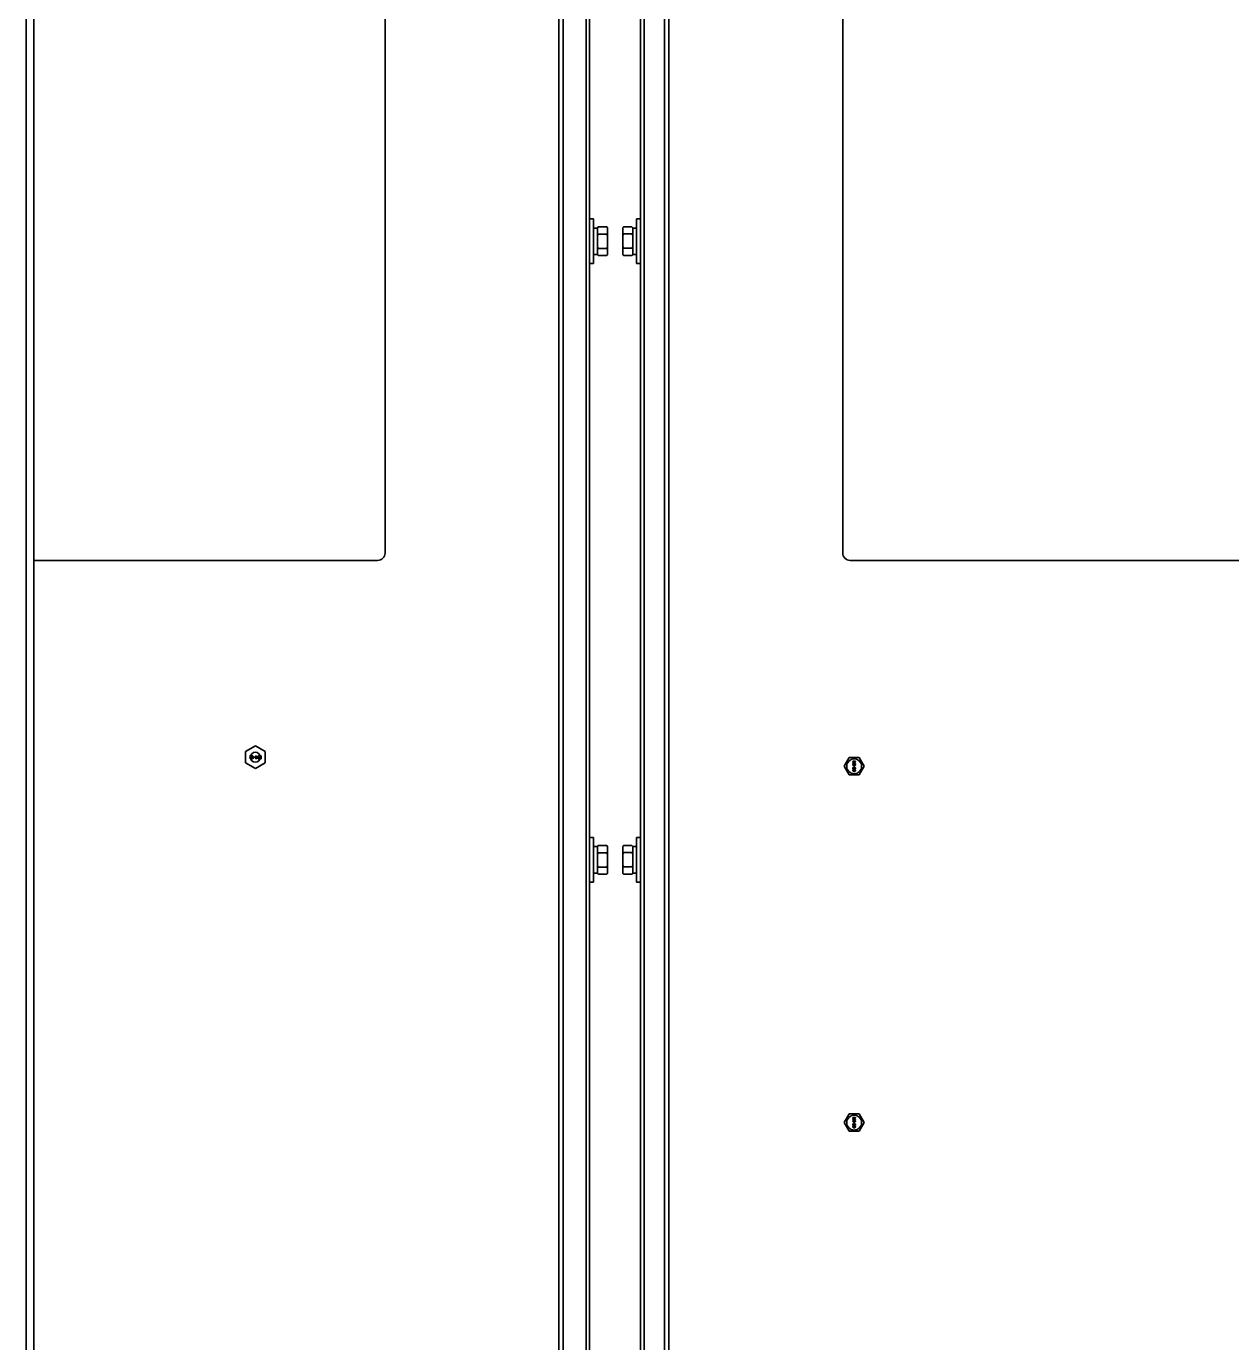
# Model space of a CAD drawing. Header units: millimetres. Extents: x 32496 to 166256, y 3504 to 23939.
# Drawn here: x 150609 to 151096, y 13533 to 14065 of the extents above; entities that cross this region are included whole.
import ezdxf

# ---------------------------------------------------------------- set-up
doc = ezdxf.new("R2010")
doc.units = ezdxf.units.MM
doc.layers.get('0').update_dxf_attribs({"lineweight": 35})

# ---------------------------------------------------------------- blocks, each defined once
blk = doc.blocks.new('8-1250')
at = {"linetype": 'Continuous'}
for p, q in [((2012.87, -32157.29), (2012.87, -34666.29)), ((2015.87, -32157.29), (2015.87, -34666.29)), ((2228.17, -34566.29), (2228.17, -32553.29)), ((2229.87, -32553.29), (2229.87, -34566.29)), ((2270.87, -34566.29), (2270.87, -32553.29)), ((2272.57, -32553.29), (2272.57, -34566.29)), ((2239.17, -33566.79), (2239.17, -32554.69)), ((2262.57, -32554.69), (2262.57, -33566.79)), ((2157.87, -32586.29), (2157.87, -33054.29)), ((2342.87, -33054.29), (2342.87, -32586.29)), ((2240.57, -32680.92), (2240.57, -32925.66)), ((2261.17, -32925.64), (2261.17, -32680.91)), ((2240.57, -32919.29), (2242.17, -32919.29)), ((2242.17, -32937.29), (2242.17, -32919.29)), ((2261.17, -32919.29), (2259.57, -32919.29)), ((2259.57, -32919.29), (2259.57, -32937.29)), ((2240.57, -32925.66), (2240.57, -32930.92)), ((2242.17, -32922.94), (2243.77, -32922.94)), ((2243.77, -32922.82), (2244.07, -32922.52)), ((2243.77, -32933.76), (2243.77, -32922.82)), ((2244.07, -32922.52), (2247.47, -32922.52)), ((2244.07, -32925.4), (2247.47, -32925.4)), ((2247.77, -32922.82), (2247.47, -32922.52)), ((2247.77, -32933.76), (2247.77, -32922.82)), ((2253.97, -32922.82), (2254.24, -32922.54)), ((2253.97, -32933.76), (2253.97, -32922.82)), ((2254.27, -32922.52), (2254.24, -32922.54)), ((2257.67, -32922.52), (2254.27, -32922.52)), ((2257.67, -32925.36), (2254.27, -32925.36)), ((2257.67, -32922.52), (2257.7, -32922.54)), ((2257.97, -32922.82), (2257.7, -32922.54)), ((2257.97, -32933.76), (2257.97, -32922.82)), ((2259.57, -32922.94), (2257.97, -32922.94)), ((2261.17, -32930.91), (2261.17, -32925.64)), ((2240.57, -32930.92), (2240.57, -33175.66)), ((2244.07, -32931.18), (2247.47, -32931.18)), ((2257.67, -32931.13), (2254.27, -32931.13)), ((2261.17, -33175.64), (2261.17, -32930.91)), ((2240.57, -32937.29), (2242.17, -32937.29)), ((2242.17, -32933.64), (2243.77, -32933.64)), ((2243.77, -32933.76), (2244.07, -32934.06)), ((2244.07, -32934.06), (2247.47, -32934.06)), ((2247.77, -32933.76), (2247.47, -32934.06)), ((2253.97, -32933.76), (2254.24, -32934.03)), ((2257.67, -32934.06), (2254.27, -32934.06)), ((2257.97, -32933.76), (2257.7, -32934.03)), ((2259.57, -32933.64), (2257.97, -32933.64)), ((2261.17, -32937.29), (2259.57, -32937.29)), ((2154.87, -33057.29), (2015.87, -33057.29)), ((2909.87, -33057.29), (2345.87, -33057.29)), ((2101.47, -33134.48), (2105.47, -33132.17)), ((2105.47, -33132.17), (2109.47, -33134.48)), ((2101.47, -33134.48), (2101.47, -33139.1)), ((2105.47, -33141.41), (2101.47, -33139.1)), ((2103.2, -33136.19), (2104.1, -33136.19)), ((2103.2, -33136.32), (2103.2, -33136.19)), ((2103.9, -33136.32), (2103.2, -33136.32)), ((2103.22, -33136.95), (2103.2, -33137.06)), ((2103.2, -33137.11), (2103.2, -33137.06)), ((2103.2, -33137.11), (2103.22, -33137.21)), ((2103.27, -33136.88), (2103.22, -33136.95)), ((2103.22, -33137.21), (2103.32, -33137.31)), ((2103.9, -33136.32), (2103.27, -33136.88)), ((2103.32, -33137.31), (2103.42, -33137.36)), ((2103.35, -33137.06), (2103.4, -33136.95)), ((2103.35, -33137.06), (2103.35, -33137.11)), ((2103.4, -33137.18), (2103.35, -33137.11)), ((2103.4, -33136.95), (2104.1, -33136.32)), ((2103.47, -33137.24), (2103.4, -33137.18)), ((2103.42, -33137.36), (2103.57, -33137.39)), ((2103.6, -33137.26), (2103.47, -33137.24)), ((2103.67, -33137.39), (2103.57, -33137.39)), ((2103.6, -33137.26), (2103.7, -33137.26)), ((2103.67, -33137.39), (2103.85, -33137.36)), ((2103.82, -33137.24), (2103.7, -33137.26)), ((2103.9, -33137.18), (2103.82, -33137.24)), ((2103.85, -33137.36), (2103.95, -33137.31)), ((2103.95, -33137.11), (2103.9, -33137.18)), ((2103.95, -33137.11), (2104.07, -33137.11)), ((2103.95, -33137.31), (2104.05, -33137.21)), ((2104.05, -33137.21), (2104.07, -33137.11)), ((2104.1, -33136.19), (2104.1, -33136.32)), ((2104.3, -33136.19), (2104.45, -33136.19)), ((2104.3, -33137.39), (2104.3, -33136.19)), ((2104.45, -33137.39), (2104.3, -33137.39)), ((2104.45, -33136.19), (2104.45, -33137.18)), ((2104.6, -33137.01), (2104.45, -33137.18)), ((2104.45, -33137.39), (2104.6, -33137.21)), ((2104.6, -33137.01), (2104.6, -33137.21)), ((2104.82, -33136.62), (2104.8, -33136.65)), ((2104.8, -33136.65), (2104.95, -33136.8)), ((2104.95, -33136.8), (2104.8, -33136.95)), ((2104.8, -33136.95), (2104.82, -33136.98)), ((2104.95, -33136.75), (2104.82, -33136.62)), ((2104.82, -33136.98), (2104.95, -33136.85)), ((2104.95, -33136.57), (2105, -33136.57)), ((2104.95, -33136.75), (2104.95, -33136.57)), ((2104.95, -33137.03), (2104.95, -33136.85)), ((2105, -33137.03), (2104.95, -33137.03)), ((2105, -33136.57), (2105, -33136.75)), ((2105.12, -33136.62), (2105, -33136.75)), ((2105, -33136.8), (2105.15, -33136.65)), ((2105.15, -33136.95), (2105, -33136.8)), ((2105, -33136.85), (2105.12, -33136.98)), ((2105, -33136.85), (2105, -33137.03)), ((2105.15, -33136.65), (2105.12, -33136.62)), ((2105.12, -33136.98), (2105.15, -33136.95)), ((2105.35, -33136.55), (2105.6, -33136.55)), ((2105.35, -33136.7), (2105.35, -33136.55)), ((2105.6, -33136.7), (2105.35, -33136.7)), ((2109.47, -33139.1), (2105.47, -33141.41)), ((2105.6, -33136.19), (2105.75, -33136.19)), ((2105.6, -33136.55), (2105.6, -33136.19)), ((2105.6, -33137.39), (2105.6, -33136.7)), ((2105.75, -33137.39), (2105.6, -33137.39)), ((2105.75, -33136.19), (2105.75, -33136.55)), ((2105.75, -33136.55), (2106.35, -33136.55)), ((2106.17, -33136.7), (2105.75, -33136.7)), ((2105.75, -33137.39), (2106.35, -33136.7)), ((2106.17, -33136.7), (2105.75, -33137.18)), ((2105.75, -33136.7), (2105.75, -33137.18)), ((2106.35, -33136.55), (2106.35, -33136.7)), ((2106.55, -33136.19), (2106.7, -33136.19)), ((2106.55, -33137.39), (2106.55, -33136.19)), ((2106.77, -33137.39), (2106.55, -33137.39)), ((2107.05, -33136.19), (2106.7, -33137.13)), ((2106.7, -33136.19), (2106.7, -33137.13)), ((2106.77, -33137.39), (2107.15, -33136.32)), ((2107.05, -33136.19), (2107.25, -33136.19)), ((2107.15, -33136.32), (2107.52, -33137.39)), ((2107.6, -33137.13), (2107.25, -33136.19)), ((2107.75, -33137.39), (2107.52, -33137.39)), ((2107.6, -33136.19), (2107.75, -33136.19)), ((2107.6, -33137.13), (2107.6, -33136.19)), ((2107.75, -33136.19), (2107.75, -33137.39)), ((2109.47, -33139.1), (2109.47, -33134.48)), ((2343.45, -33140.45), (2345.47, -33136.95)), ((2349.51, -33136.95), (2345.47, -33136.95)), ((2346.99, -33138.35), (2347.99, -33138.35)), ((2346.99, -33138.47), (2346.99, -33138.35)), ((2347.78, -33138.47), (2346.99, -33138.47)), ((2347.78, -33138.47), (2346.99, -33138.77)), ((2346.99, -33138.93), (2346.99, -33138.77)), ((2346.99, -33138.93), (2347.78, -33139.22)), ((2346.99, -33139.22), (2347.78, -33139.22)), ((2346.99, -33139.35), (2346.99, -33139.22)), ((2347.99, -33139.35), (2346.99, -33139.35)), ((2347.07, -33139.64), (2347.01, -33139.74)), ((2347.16, -33139.58), (2347.07, -33139.64)), ((2347.09, -33138.85), (2347.99, -33138.54)), ((2347.99, -33139.16), (2347.09, -33138.85)), ((2347.12, -33139.77), (2347.16, -33139.7)), ((2347.26, -33139.54), (2347.16, -33139.58)), ((2347.16, -33139.7), (2347.22, -33139.66)), ((2347.22, -33139.66), (2347.29, -33139.64)), ((2347.41, -33139.52), (2347.26, -33139.54)), ((2347.35, -33139.64), (2347.29, -33139.64)), ((2347.35, -33139.64), (2347.41, -33139.66)), ((2347.41, -33139.52), (2347.56, -33139.52)), ((2347.41, -33139.66), (2347.46, -33139.7)), ((2347.46, -33139.7), (2347.5, -33139.77)), ((2347.56, -33139.62), (2347.52, -33139.62)), ((2347.61, -33139.74), (2347.52, -33139.62)), ((2347.71, -33139.54), (2347.56, -33139.52)), ((2347.56, -33139.62), (2347.69, -33139.64)), ((2347.69, -33139.64), (2347.75, -33139.66)), ((2347.82, -33139.58), (2347.71, -33139.54)), ((2347.75, -33139.66), (2347.82, -33139.7)), ((2347.9, -33139.64), (2347.82, -33139.58)), ((2347.82, -33139.7), (2347.86, -33139.77)), ((2347.97, -33139.74), (2347.9, -33139.64)), ((2347.99, -33138.35), (2347.99, -33138.54)), ((2347.99, -33139.16), (2347.99, -33139.35)), ((2349.51, -33136.95), (2351.53, -33140.45)), ((2345.47, -33143.95), (2343.45, -33140.45)), ((2345.47, -33143.95), (2349.51, -33143.95)), ((2347.01, -33139.74), (2346.99, -33139.85)), ((2346.99, -33139.95), (2346.99, -33139.85)), ((2346.99, -33139.95), (2347.01, -33140.06)), ((2346.99, -33140.89), (2347.09, -33140.89)), ((2346.99, -33141.64), (2346.99, -33140.89)), ((2347.09, -33141.64), (2346.99, -33141.64)), ((2347.01, -33142.06), (2346.99, -33142.18)), ((2346.99, -33142.18), (2347.01, -33142.31)), ((2347.01, -33140.06), (2347.07, -33140.16)), ((2347.07, -33141.95), (2347.01, -33142.06)), ((2347.01, -33142.31), (2347.07, -33142.41)), ((2347.07, -33140.16), (2347.16, -33140.22)), ((2347.14, -33141.89), (2347.07, -33141.95)), ((2347.07, -33142.41), (2347.14, -33142.47)), ((2347.09, -33139.83), (2347.12, -33139.77)), ((2347.09, -33139.83), (2347.09, -33139.97)), ((2347.12, -33140.04), (2347.09, -33139.97)), ((2347.63, -33141.47), (2347.09, -33140.89)), ((2347.09, -33141.06), (2347.56, -33141.58)), ((2347.09, -33141.06), (2347.09, -33141.64)), ((2347.09, -33142.18), (2347.12, -33142.08)), ((2347.12, -33142.29), (2347.09, -33142.18)), ((2347.16, -33140.1), (2347.12, -33140.04)), ((2347.12, -33142.08), (2347.16, -33142.02)), ((2347.16, -33142.35), (2347.12, -33142.29)), ((2347.22, -33141.85), (2347.14, -33141.89)), ((2347.14, -33142.47), (2347.22, -33142.52)), ((2347.22, -33140.14), (2347.16, -33140.1)), ((2347.16, -33140.22), (2347.26, -33140.27)), ((2347.16, -33142.02), (2347.29, -33141.93)), ((2347.29, -33142.43), (2347.16, -33142.35)), ((2347.29, -33140.16), (2347.22, -33140.14)), ((2347.29, -33141.83), (2347.22, -33141.85)), ((2347.22, -33142.52), (2347.29, -33142.54)), ((2347.37, -33140.27), (2347.26, -33140.27)), ((2347.29, -33140.16), (2347.35, -33140.16)), ((2347.39, -33141.81), (2347.29, -33141.83)), ((2347.29, -33141.93), (2347.41, -33141.91)), ((2347.41, -33142.45), (2347.29, -33142.43)), ((2347.29, -33142.54), (2347.39, -33142.56)), ((2347.31, -33140.56), (2347.46, -33140.56)), ((2347.31, -33140.6), (2347.31, -33140.56)), ((2347.46, -33140.6), (2347.31, -33140.6)), ((2347.41, -33140.14), (2347.35, -33140.16)), ((2347.37, -33140.43), (2347.35, -33140.45)), ((2347.35, -33140.45), (2347.46, -33140.56)), ((2347.46, -33140.6), (2347.35, -33140.7)), ((2347.35, -33140.7), (2347.37, -33140.72)), ((2347.37, -33140.27), (2347.48, -33140.22)), ((2347.5, -33140.56), (2347.37, -33140.43)), ((2347.37, -33140.72), (2347.5, -33140.6)), ((2347.39, -33141.81), (2347.58, -33141.81)), ((2347.58, -33142.56), (2347.39, -33142.56)), ((2347.46, -33140.1), (2347.41, -33140.14)), ((2347.56, -33141.91), (2347.41, -33141.91)), ((2347.41, -33142.45), (2347.56, -33142.45)), ((2347.5, -33140.04), (2347.46, -33140.1)), ((2347.48, -33140.22), (2347.54, -33140.16)), ((2347.5, -33139.77), (2347.52, -33139.83)), ((2347.52, -33139.97), (2347.5, -33140.04)), ((2347.63, -33140.43), (2347.5, -33140.56)), ((2347.5, -33140.6), (2347.63, -33140.72)), ((2347.52, -33139.97), (2347.52, -33139.83)), ((2347.54, -33140.16), (2347.61, -33140.06)), ((2347.54, -33140.56), (2347.65, -33140.45)), ((2347.54, -33140.56), (2347.69, -33140.56)), ((2347.69, -33140.6), (2347.54, -33140.6)), ((2347.65, -33140.7), (2347.54, -33140.6)), ((2347.56, -33141.58), (2347.63, -33141.62)), ((2347.56, -33141.91), (2347.69, -33141.93)), ((2347.69, -33142.43), (2347.56, -33142.45)), ((2347.69, -33141.83), (2347.58, -33141.81)), ((2347.58, -33142.56), (2347.69, -33142.54)), ((2347.63, -33139.85), (2347.61, -33139.74)), ((2347.61, -33140.06), (2347.63, -33139.95)), ((2347.63, -33139.85), (2347.63, -33139.95)), ((2347.65, -33140.45), (2347.63, -33140.43)), ((2347.63, -33140.72), (2347.65, -33140.7)), ((2347.71, -33141.52), (2347.63, -33141.47)), ((2347.63, -33141.62), (2347.71, -33141.64)), ((2347.69, -33140.56), (2347.69, -33140.6)), ((2347.75, -33141.85), (2347.69, -33141.83)), ((2347.69, -33141.93), (2347.82, -33142.02)), ((2347.82, -33142.35), (2347.69, -33142.43)), ((2347.69, -33142.54), (2347.75, -33142.52)), ((2347.71, -33141.52), (2347.75, -33141.52)), ((2347.75, -33141.64), (2347.71, -33141.64)), ((2347.82, -33140.08), (2347.75, -33140.12)), ((2347.75, -33140.22), (2347.75, -33140.12)), ((2347.75, -33140.22), (2347.82, -33140.2)), ((2347.84, -33140.93), (2347.75, -33140.91)), ((2347.75, -33141.02), (2347.75, -33140.91)), ((2347.75, -33141.02), (2347.82, -33141.06)), ((2347.82, -33141.47), (2347.75, -33141.52)), ((2347.75, -33141.64), (2347.84, -33141.62)), ((2347.84, -33141.89), (2347.75, -33141.85)), ((2347.75, -33142.52), (2347.84, -33142.47)), ((2347.86, -33140.02), (2347.82, -33140.08)), ((2347.82, -33140.2), (2347.9, -33140.14)), ((2347.82, -33141.06), (2347.86, -33141.12)), ((2347.86, -33141.41), (2347.82, -33141.47)), ((2347.82, -33142.02), (2347.86, -33142.08)), ((2347.86, -33142.29), (2347.82, -33142.35)), ((2347.92, -33141.02), (2347.84, -33140.93)), ((2347.84, -33141.62), (2347.92, -33141.54)), ((2347.9, -33141.95), (2347.84, -33141.89)), ((2347.84, -33142.47), (2347.9, -33142.41)), ((2347.86, -33139.77), (2347.88, -33139.83)), ((2347.88, -33139.95), (2347.86, -33140.02)), ((2347.86, -33141.12), (2347.88, -33141.22)), ((2347.88, -33141.31), (2347.86, -33141.41)), ((2347.86, -33142.08), (2347.88, -33142.18)), ((2347.88, -33142.18), (2347.86, -33142.29)), ((2347.88, -33139.95), (2347.88, -33139.83)), ((2347.88, -33141.31), (2347.88, -33141.22)), ((2347.9, -33140.14), (2347.97, -33140.04)), ((2347.97, -33142.06), (2347.9, -33141.95)), ((2347.9, -33142.41), (2347.97, -33142.31)), ((2347.97, -33141.1), (2347.92, -33141.02)), ((2347.92, -33141.54), (2347.97, -33141.45)), ((2347.99, -33139.85), (2347.97, -33139.74)), ((2347.97, -33140.04), (2347.99, -33139.93)), ((2347.99, -33141.24), (2347.97, -33141.1)), ((2347.97, -33141.45), (2347.99, -33141.33)), ((2347.99, -33142.18), (2347.97, -33142.06)), ((2347.97, -33142.31), (2347.99, -33142.18)), ((2347.99, -33139.85), (2347.99, -33139.93)), ((2347.99, -33141.24), (2347.99, -33141.33)), ((2351.53, -33140.45), (2349.51, -33143.95)), ((2240.57, -33169.29), (2242.17, -33169.29)), ((2242.17, -33187.29), (2242.17, -33169.29)), ((2261.17, -33169.29), (2259.57, -33169.29)), ((2259.57, -33169.29), (2259.57, -33187.29)), ((2240.57, -33175.66), (2240.57, -33180.92)), ((2242.17, -33172.94), (2243.77, -33172.94)), ((2243.77, -33172.82), (2244.07, -33172.52)), ((2243.77, -33183.76), (2243.77, -33172.82)), ((2244.07, -33172.52), (2247.47, -33172.52)), ((2244.07, -33175.4), (2247.47, -33175.4)), ((2247.77, -33172.82), (2247.47, -33172.52)), ((2247.77, -33183.76), (2247.77, -33172.82)), ((2253.97, -33172.82), (2254.24, -33172.54)), ((2253.97, -33183.76), (2253.97, -33172.82)), ((2254.27, -33172.52), (2254.24, -33172.54)), ((2257.67, -33172.52), (2254.27, -33172.52)), ((2257.67, -33175.36), (2254.27, -33175.36)), ((2257.67, -33172.52), (2257.7, -33172.54)), ((2257.97, -33172.82), (2257.7, -33172.54)), ((2257.97, -33183.76), (2257.97, -33172.82)), ((2259.57, -33172.94), (2257.97, -33172.94)), ((2261.17, -33180.91), (2261.17, -33175.64)), ((2240.57, -33180.92), (2240.57, -33425.66)), ((2244.07, -33181.18), (2247.47, -33181.18)), ((2257.67, -33181.13), (2254.27, -33181.13)), ((2261.17, -33425.64), (2261.17, -33180.91)), ((2240.57, -33187.29), (2242.17, -33187.29)), ((2242.17, -33183.64), (2243.77, -33183.64)), ((2243.77, -33183.76), (2244.07, -33184.06)), ((2244.07, -33184.06), (2247.47, -33184.06)), ((2247.77, -33183.76), (2247.47, -33184.06)), ((2253.97, -33183.76), (2254.24, -33184.03)), ((2257.67, -33184.06), (2254.27, -33184.06)), ((2257.97, -33183.76), (2257.7, -33184.03)), ((2259.57, -33183.64), (2257.97, -33183.64)), ((2261.17, -33187.29), (2259.57, -33187.29)), ((2343.45, -33284.45), (2345.47, -33280.95)), ((2349.51, -33280.95), (2345.47, -33280.95)), ((2346.99, -33282.35), (2347.99, -33282.35)), ((2346.99, -33282.47), (2346.99, -33282.35)), ((2347.78, -33282.47), (2346.99, -33282.47)), ((2347.78, -33282.47), (2346.99, -33282.77)), ((2346.99, -33282.93), (2346.99, -33282.77)), ((2346.99, -33282.93), (2347.78, -33283.22)), ((2346.99, -33283.22), (2347.78, -33283.22)), ((2346.99, -33283.35), (2346.99, -33283.22)), ((2347.09, -33282.85), (2347.99, -33282.54)), ((2347.99, -33283.16), (2347.09, -33282.85)), ((2347.99, -33282.35), (2347.99, -33282.54)), ((2347.99, -33283.16), (2347.99, -33283.35)), ((2349.51, -33280.95), (2351.53, -33284.45)), ((2345.47, -33287.95), (2343.45, -33284.45)), ((2345.47, -33287.95), (2349.51, -33287.95)), ((2347.99, -33283.35), (2346.99, -33283.35)), ((2347.01, -33283.74), (2346.99, -33283.85)), ((2346.99, -33283.95), (2346.99, -33283.85)), ((2346.99, -33283.95), (2347.01, -33284.06)), ((2346.99, -33284.89), (2347.09, -33284.89)), ((2346.99, -33285.64), (2346.99, -33284.89)), ((2347.09, -33285.64), (2346.99, -33285.64)), ((2347.01, -33286.06), (2346.99, -33286.18)), ((2346.99, -33286.18), (2347.01, -33286.31)), ((2347.07, -33283.64), (2347.01, -33283.74)), ((2347.01, -33284.06), (2347.07, -33284.16)), ((2347.07, -33285.95), (2347.01, -33286.06)), ((2347.01, -33286.31), (2347.07, -33286.41)), ((2347.16, -33283.58), (2347.07, -33283.64)), ((2347.07, -33284.16), (2347.16, -33284.22)), ((2347.14, -33285.89), (2347.07, -33285.95)), ((2347.07, -33286.41), (2347.14, -33286.47)), ((2347.09, -33283.83), (2347.12, -33283.77)), ((2347.09, -33283.83), (2347.09, -33283.97)), ((2347.12, -33284.04), (2347.09, -33283.97)), ((2347.63, -33285.47), (2347.09, -33284.89)), ((2347.09, -33285.06), (2347.56, -33285.58)), ((2347.09, -33285.06), (2347.09, -33285.64)), ((2347.09, -33286.18), (2347.12, -33286.08)), ((2347.12, -33286.29), (2347.09, -33286.18)), ((2347.12, -33283.77), (2347.16, -33283.7)), ((2347.16, -33284.1), (2347.12, -33284.04)), ((2347.12, -33286.08), (2347.16, -33286.02)), ((2347.16, -33286.35), (2347.12, -33286.29)), ((2347.22, -33285.85), (2347.14, -33285.89)), ((2347.14, -33286.47), (2347.22, -33286.52)), ((2347.26, -33283.54), (2347.16, -33283.58)), ((2347.16, -33283.7), (2347.22, -33283.66)), ((2347.22, -33284.14), (2347.16, -33284.1)), ((2347.16, -33284.22), (2347.26, -33284.27)), ((2347.16, -33286.02), (2347.29, -33285.93)), ((2347.29, -33286.43), (2347.16, -33286.35)), ((2347.22, -33283.66), (2347.29, -33283.64)), ((2347.29, -33284.16), (2347.22, -33284.14)), ((2347.29, -33285.83), (2347.22, -33285.85)), ((2347.22, -33286.52), (2347.29, -33286.54)), ((2347.41, -33283.52), (2347.26, -33283.54)), ((2347.37, -33284.27), (2347.26, -33284.27)), ((2347.35, -33283.64), (2347.29, -33283.64)), ((2347.29, -33284.16), (2347.35, -33284.16)), ((2347.39, -33285.81), (2347.29, -33285.83)), ((2347.29, -33285.93), (2347.41, -33285.91)), ((2347.41, -33286.45), (2347.29, -33286.43)), ((2347.29, -33286.54), (2347.39, -33286.56)), ((2347.31, -33284.56), (2347.46, -33284.56)), ((2347.31, -33284.6), (2347.31, -33284.56)), ((2347.46, -33284.6), (2347.31, -33284.6)), ((2347.35, -33283.64), (2347.41, -33283.66)), ((2347.41, -33284.14), (2347.35, -33284.16)), ((2347.37, -33284.43), (2347.35, -33284.45)), ((2347.35, -33284.45), (2347.46, -33284.56)), ((2347.46, -33284.6), (2347.35, -33284.7)), ((2347.35, -33284.7), (2347.37, -33284.72)), ((2347.37, -33284.27), (2347.48, -33284.22)), ((2347.5, -33284.56), (2347.37, -33284.43)), ((2347.37, -33284.72), (2347.5, -33284.6)), ((2347.39, -33285.81), (2347.58, -33285.81)), ((2347.58, -33286.56), (2347.39, -33286.56)), ((2347.41, -33283.52), (2347.56, -33283.52)), ((2347.41, -33283.66), (2347.46, -33283.7)), ((2347.46, -33284.1), (2347.41, -33284.14)), ((2347.56, -33285.91), (2347.41, -33285.91)), ((2347.41, -33286.45), (2347.56, -33286.45)), ((2347.46, -33283.7), (2347.5, -33283.77)), ((2347.5, -33284.04), (2347.46, -33284.1)), ((2347.48, -33284.22), (2347.54, -33284.16)), ((2347.5, -33283.77), (2347.52, -33283.83)), ((2347.52, -33283.97), (2347.5, -33284.04)), ((2347.63, -33284.43), (2347.5, -33284.56)), ((2347.5, -33284.6), (2347.63, -33284.72)), ((2347.56, -33283.62), (2347.52, -33283.62)), ((2347.61, -33283.74), (2347.52, -33283.62)), ((2347.52, -33283.97), (2347.52, -33283.83)), ((2347.54, -33284.16), (2347.61, -33284.06)), ((2347.54, -33284.56), (2347.65, -33284.45)), ((2347.54, -33284.56), (2347.69, -33284.56)), ((2347.69, -33284.6), (2347.54, -33284.6)), ((2347.65, -33284.7), (2347.54, -33284.6)), ((2347.71, -33283.54), (2347.56, -33283.52)), ((2347.56, -33283.62), (2347.69, -33283.64)), ((2347.56, -33285.58), (2347.63, -33285.62)), ((2347.56, -33285.91), (2347.69, -33285.93)), ((2347.69, -33286.43), (2347.56, -33286.45)), ((2347.69, -33285.83), (2347.58, -33285.81)), ((2347.58, -33286.56), (2347.69, -33286.54)), ((2347.63, -33283.85), (2347.61, -33283.74)), ((2347.61, -33284.06), (2347.63, -33283.95)), ((2347.63, -33283.85), (2347.63, -33283.95)), ((2347.65, -33284.45), (2347.63, -33284.43)), ((2347.63, -33284.72), (2347.65, -33284.7)), ((2347.71, -33285.52), (2347.63, -33285.47)), ((2347.63, -33285.62), (2347.71, -33285.64)), ((2347.69, -33283.64), (2347.75, -33283.66)), ((2347.69, -33284.56), (2347.69, -33284.6)), ((2347.75, -33285.85), (2347.69, -33285.83)), ((2347.69, -33285.93), (2347.82, -33286.02)), ((2347.82, -33286.35), (2347.69, -33286.43)), ((2347.69, -33286.54), (2347.75, -33286.52)), ((2347.82, -33283.58), (2347.71, -33283.54)), ((2347.71, -33285.52), (2347.75, -33285.52)), ((2347.75, -33285.64), (2347.71, -33285.64)), ((2347.75, -33283.66), (2347.82, -33283.7)), ((2347.82, -33284.08), (2347.75, -33284.12)), ((2347.75, -33284.22), (2347.75, -33284.12)), ((2347.75, -33284.22), (2347.82, -33284.2)), ((2347.84, -33284.93), (2347.75, -33284.91)), ((2347.75, -33285.02), (2347.75, -33284.91)), ((2347.75, -33285.02), (2347.82, -33285.06)), ((2347.82, -33285.47), (2347.75, -33285.52)), ((2347.75, -33285.64), (2347.84, -33285.62)), ((2347.84, -33285.89), (2347.75, -33285.85)), ((2347.75, -33286.52), (2347.84, -33286.47)), ((2347.9, -33283.64), (2347.82, -33283.58)), ((2347.82, -33283.7), (2347.86, -33283.77)), ((2347.86, -33284.02), (2347.82, -33284.08)), ((2347.82, -33284.2), (2347.9, -33284.14)), ((2347.82, -33285.06), (2347.86, -33285.12)), ((2347.86, -33285.41), (2347.82, -33285.47)), ((2347.82, -33286.02), (2347.86, -33286.08)), ((2347.86, -33286.29), (2347.82, -33286.35)), ((2347.92, -33285.02), (2347.84, -33284.93)), ((2347.84, -33285.62), (2347.92, -33285.54)), ((2347.9, -33285.95), (2347.84, -33285.89)), ((2347.84, -33286.47), (2347.9, -33286.41)), ((2347.86, -33283.77), (2347.88, -33283.83)), ((2347.88, -33283.95), (2347.86, -33284.02)), ((2347.86, -33285.12), (2347.88, -33285.22)), ((2347.88, -33285.31), (2347.86, -33285.41)), ((2347.86, -33286.08), (2347.88, -33286.18)), ((2347.88, -33286.18), (2347.86, -33286.29)), ((2347.88, -33283.95), (2347.88, -33283.83)), ((2347.88, -33285.31), (2347.88, -33285.22)), ((2347.97, -33283.74), (2347.9, -33283.64)), ((2347.9, -33284.14), (2347.97, -33284.04)), ((2347.97, -33286.06), (2347.9, -33285.95)), ((2347.9, -33286.41), (2347.97, -33286.31)), ((2347.97, -33285.1), (2347.92, -33285.02)), ((2347.92, -33285.54), (2347.97, -33285.45)), ((2347.99, -33283.85), (2347.97, -33283.74)), ((2347.97, -33284.04), (2347.99, -33283.93)), ((2347.99, -33285.24), (2347.97, -33285.1)), ((2347.97, -33285.45), (2347.99, -33285.33)), ((2347.99, -33286.18), (2347.97, -33286.06)), ((2347.97, -33286.31), (2347.99, -33286.18)), ((2347.99, -33283.85), (2347.99, -33283.93)), ((2347.99, -33285.24), (2347.99, -33285.33)), ((2351.53, -33284.45), (2349.51, -33287.95))]:
    blk.add_line(p, q, dxfattribs=at)
for centre, radius in [((2105.47, -33136.79), 2), ((2347.49, -33140.45), 3), ((2347.49, -33284.45), 3)]:
    blk.add_circle(centre, radius, dxfattribs=at)
for centre, radius, start, end in [((2245.01, -32925.09), 3.56, 39.1364, 39.5013), ((2246.53, -32931.49), 3.56, 219.1364, 219.5008), ((2256.79, -32931.47), 3.61, 218.7103, 219.1339), ((2258.11, -32930.28), 5.39, 224.1246, 224.5652), ((2253.84, -32930.28), 5.38, 315.4348, 315.8754), ((2255.16, -32931.47), 3.61, 320.8641, 321.2897), ((2154.87, -33054.29), 3, 270, 0), ((2345.87, -33054.29), 3, 180, 270), ((2245.01, -33175.09), 3.56, 39.1364, 39.5013), ((2246.53, -33181.49), 3.56, 219.1364, 219.5008), ((2256.79, -33181.47), 3.61, 218.7103, 219.1339), ((2258.11, -33180.28), 5.39, 224.1246, 224.5652), ((2253.84, -33180.28), 5.38, 315.4348, 315.8754), ((2255.16, -33181.47), 3.61, 320.8641, 321.2897)]:
    blk.add_arc(centre, radius, start, end, dxfattribs=at)
for points, knots in [([(2243.77, -32922.85), (2243.8, -32922.82), (2243.89, -32922.7), (2243.99, -32922.59), (2244.07, -32922.52)], [0, 0, 0, 0, 0.244558, 1, 1, 1, 1]), ([(2244.07, -32925.4), (2244.05, -32925.38), (2243.94, -32925.27), (2243.84, -32925.16), (2243.77, -32925.07)], [0, 0, 0, 0, 0.255352, 1, 1, 1, 1]), ([(2247.76, -32922.83), (2247.74, -32922.8), (2247.64, -32922.69), (2247.55, -32922.59), (2247.47, -32922.52)], [0, 0, 0, 0, 0.244878, 1, 1, 1, 1]), ([(2247.47, -32925.4), (2247.5, -32925.38), (2247.6, -32925.27), (2247.7, -32925.16), (2247.77, -32925.07)], [0, 0, 0, 0, 0.255353, 1, 1, 1, 1]), ([(2254.24, -32922.54), (2254.22, -32922.57), (2254.13, -32922.66), (2254.04, -32922.76), (2253.97, -32922.84)], [0, 0, 0, 0, 0.255063, 1, 1, 1, 1]), ([(2253.97, -32925.03), (2254, -32925.06), (2254.09, -32925.17), (2254.19, -32925.28), (2254.27, -32925.36)], [0, 0, 0, 0, 0.244408, 1, 1, 1, 1]), ([(2257.97, -32925.03), (2257.95, -32925.06), (2257.85, -32925.17), (2257.75, -32925.28), (2257.67, -32925.36)], [0, 0, 0, 0, 0.244408, 1, 1, 1, 1]), ([(2257.7, -32922.54), (2257.73, -32922.57), (2257.82, -32922.66), (2257.91, -32922.76), (2257.97, -32922.84)], [0, 0, 0, 0, 0.255062, 1, 1, 1, 1]), ([(2243.77, -32931.51), (2243.8, -32931.48), (2243.89, -32931.36), (2243.99, -32931.26), (2244.07, -32931.18)], [0, 0, 0, 0, 0.244558, 1, 1, 1, 1]), ([(2247.77, -32931.51), (2247.75, -32931.48), (2247.65, -32931.36), (2247.55, -32931.26), (2247.47, -32931.18)], [0, 0, 0, 0, 0.244558, 1, 1, 1, 1]), ([(2254.27, -32931.13), (2254.25, -32931.16), (2254.14, -32931.27), (2254.04, -32931.38), (2253.97, -32931.47)], [0, 0, 0, 0, 0.255212, 1, 1, 1, 1]), ([(2257.67, -32931.13), (2257.7, -32931.16), (2257.8, -32931.27), (2257.9, -32931.38), (2257.97, -32931.47)], [0, 0, 0, 0, 0.255211, 1, 1, 1, 1]), ([(2244.07, -32934.06), (2244.05, -32934.04), (2243.95, -32933.94), (2243.85, -32933.83), (2243.79, -32933.75)], [0, 0, 0, 0, 0.255041, 1, 1, 1, 1]), ([(2247.47, -32934.06), (2247.5, -32934.04), (2247.6, -32933.93), (2247.7, -32933.82), (2247.77, -32933.73)], [0, 0, 0, 0, 0.255353, 1, 1, 1, 1]), ([(2253.99, -32933.75), (2254.01, -32933.77), (2254.09, -32933.87), (2254.18, -32933.96), (2254.24, -32934.03)], [0, 0, 0, 0, 0.245496, 1, 1, 1, 1]), ([(2257.96, -32933.75), (2257.94, -32933.77), (2257.85, -32933.87), (2257.77, -32933.96), (2257.7, -32934.03)], [0, 0, 0, 0, 0.245497, 1, 1, 1, 1]), ([(2243.77, -33172.85), (2243.8, -33172.82), (2243.89, -33172.7), (2243.99, -33172.59), (2244.07, -33172.52)], [0, 0, 0, 0, 0.244558, 1, 1, 1, 1]), ([(2244.07, -33175.4), (2244.05, -33175.38), (2243.94, -33175.27), (2243.84, -33175.16), (2243.77, -33175.07)], [0, 0, 0, 0, 0.255352, 1, 1, 1, 1]), ([(2247.76, -33172.83), (2247.74, -33172.8), (2247.64, -33172.69), (2247.55, -33172.59), (2247.47, -33172.52)], [0, 0, 0, 0, 0.244878, 1, 1, 1, 1]), ([(2247.47, -33175.4), (2247.5, -33175.38), (2247.6, -33175.27), (2247.7, -33175.16), (2247.77, -33175.07)], [0, 0, 0, 0, 0.255353, 1, 1, 1, 1]), ([(2254.24, -33172.54), (2254.22, -33172.57), (2254.13, -33172.66), (2254.04, -33172.76), (2253.97, -33172.84)], [0, 0, 0, 0, 0.255063, 1, 1, 1, 1]), ([(2253.97, -33175.03), (2254, -33175.06), (2254.09, -33175.17), (2254.19, -33175.28), (2254.27, -33175.36)], [0, 0, 0, 0, 0.244408, 1, 1, 1, 1]), ([(2257.97, -33175.03), (2257.95, -33175.06), (2257.85, -33175.17), (2257.75, -33175.28), (2257.67, -33175.36)], [0, 0, 0, 0, 0.244408, 1, 1, 1, 1]), ([(2257.7, -33172.54), (2257.73, -33172.57), (2257.82, -33172.66), (2257.91, -33172.76), (2257.97, -33172.84)], [0, 0, 0, 0, 0.255062, 1, 1, 1, 1]), ([(2243.77, -33181.51), (2243.8, -33181.48), (2243.89, -33181.36), (2243.99, -33181.26), (2244.07, -33181.18)], [0, 0, 0, 0, 0.244558, 1, 1, 1, 1]), ([(2247.77, -33181.51), (2247.75, -33181.48), (2247.65, -33181.36), (2247.55, -33181.26), (2247.47, -33181.18)], [0, 0, 0, 0, 0.244558, 1, 1, 1, 1]), ([(2254.27, -33181.13), (2254.25, -33181.16), (2254.14, -33181.27), (2254.04, -33181.38), (2253.97, -33181.47)], [0, 0, 0, 0, 0.255212, 1, 1, 1, 1]), ([(2257.67, -33181.13), (2257.7, -33181.16), (2257.8, -33181.27), (2257.9, -33181.38), (2257.97, -33181.47)], [0, 0, 0, 0, 0.255211, 1, 1, 1, 1]), ([(2244.07, -33184.06), (2244.05, -33184.04), (2243.95, -33183.94), (2243.85, -33183.83), (2243.79, -33183.75)], [0, 0, 0, 0, 0.255041, 1, 1, 1, 1]), ([(2247.47, -33184.06), (2247.5, -33184.04), (2247.6, -33183.93), (2247.7, -33183.82), (2247.77, -33183.73)], [0, 0, 0, 0, 0.255353, 1, 1, 1, 1]), ([(2253.99, -33183.75), (2254.01, -33183.77), (2254.09, -33183.87), (2254.18, -33183.96), (2254.24, -33184.03)], [0, 0, 0, 0, 0.245496, 1, 1, 1, 1]), ([(2257.96, -33183.75), (2257.94, -33183.77), (2257.85, -33183.87), (2257.77, -33183.96), (2257.7, -33184.03)], [0, 0, 0, 0, 0.245497, 1, 1, 1, 1])]:
    blk.add_open_spline(points, degree=3, knots=knots, dxfattribs=at)
for points in [[(2243.77, -32926.06), (2243.86, -32925.84), (2243.96, -32925.62), (2244.07, -32925.4)], [(2247.77, -32926.06), (2247.68, -32925.84), (2247.58, -32925.62), (2247.47, -32925.4)], [(2254.27, -32925.36), (2254.16, -32925.57), (2254.06, -32925.79), (2253.97, -32926.02)], [(2257.67, -32925.36), (2257.78, -32925.57), (2257.88, -32925.79), (2257.97, -32926.02)], [(2244.07, -32931.18), (2243.96, -32930.96), (2243.86, -32930.74), (2243.77, -32930.52)], [(2247.47, -32931.18), (2247.58, -32930.96), (2247.68, -32930.74), (2247.77, -32930.52)], [(2253.97, -32930.47), (2254.06, -32930.7), (2254.16, -32930.92), (2254.27, -32931.13)], [(2257.97, -32930.47), (2257.88, -32930.7), (2257.78, -32930.92), (2257.67, -32931.13)], [(2243.77, -33176.06), (2243.86, -33175.84), (2243.96, -33175.62), (2244.07, -33175.4)], [(2247.77, -33176.06), (2247.68, -33175.84), (2247.58, -33175.62), (2247.47, -33175.4)], [(2254.27, -33175.36), (2254.16, -33175.57), (2254.06, -33175.79), (2253.97, -33176.02)], [(2257.67, -33175.36), (2257.78, -33175.57), (2257.88, -33175.79), (2257.97, -33176.02)], [(2244.07, -33181.18), (2243.96, -33180.96), (2243.86, -33180.74), (2243.77, -33180.52)], [(2247.47, -33181.18), (2247.58, -33180.96), (2247.68, -33180.74), (2247.77, -33180.52)], [(2253.97, -33180.47), (2254.06, -33180.7), (2254.16, -33180.92), (2254.27, -33181.13)], [(2257.97, -33180.47), (2257.88, -33180.7), (2257.78, -33180.92), (2257.67, -33181.13)]]:
    blk.add_open_spline(points, degree=3, dxfattribs=at)

msp = doc.modelspace()

# ---------------------------------------------------------------- block references
at = {"color": 6}
msp.add_blockref('8-1250', (148596.331, 46906.597), dxfattribs=at)

doc.saveas('drawing.dxf')
